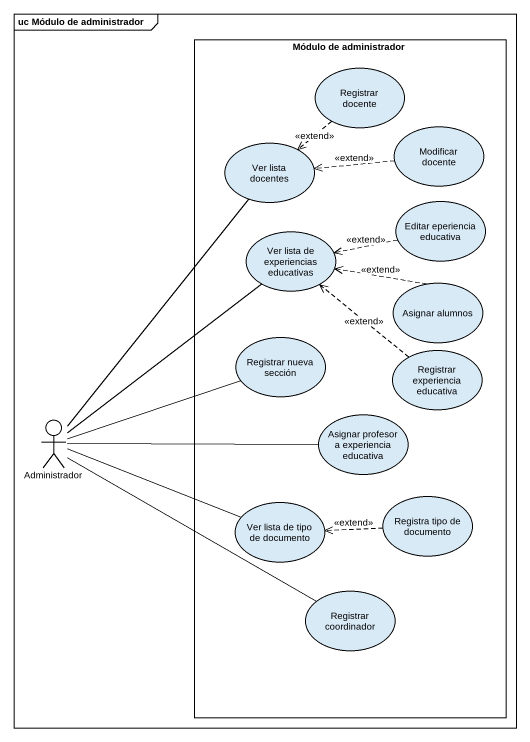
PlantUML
@startuml
mainframe uc Módulo de administrador
rectangle "Módulo de administrador" as Módulo_de_administrador {
  usecase "Registrar docente" as Registrar_docente
  usecase "Ver lista docentes" as Ver_lista_docentes
  usecase "Modificar docente" as Modificar_docente
  usecase "Editar eperiencia educativa" as Editar_eperiencia_educativa
  usecase "Ver lista de experiencias educativas" as Ver_lista_de_experiencias
  usecase "Asignar alumnos" as Asignar_alumnos
  usecase "Registrar nueva sección" as Registrar_nueva_sección
  usecase "Registrar experiencia educativa" as Registrar_experiencia
  usecase "Asignar profesor a experiencia educativa" as Asignar_profesor_a
  usecase "Registra tipo de documento" as Registra_tipo_de_documento
  usecase "Ver lista de tipo de documento" as Ver_lista_de_tipo_de
  usecase "Registrar coordinador" as Registrar_coordinador
}
actor Administrador
Registrar_docente ..> Ver_lista_docentes : <<extend>>
Modificar_docente .left.> Ver_lista_docentes : <<extend>>
Editar_eperiencia_educativa .left.> Ver_lista_de_experiencias : <<extend>>
Asignar_alumnos .left.> Ver_lista_de_experiencias : <<extend>>
Registrar_experiencia .up.> Ver_lista_de_experiencias : <<extend>>
Administrador -up- Ver_lista_docentes
Administrador -up- Ver_lista_de_experiencias
Administrador -right- Registrar_nueva_sección
Administrador -right- Asignar_profesor_a
Administrador -right- Ver_lista_de_tipo_de
Administrador -right- Registrar_coordinador
Registra_tipo_de_documento .left.> Ver_lista_de_tipo_de : <<extend>>
@enduml
